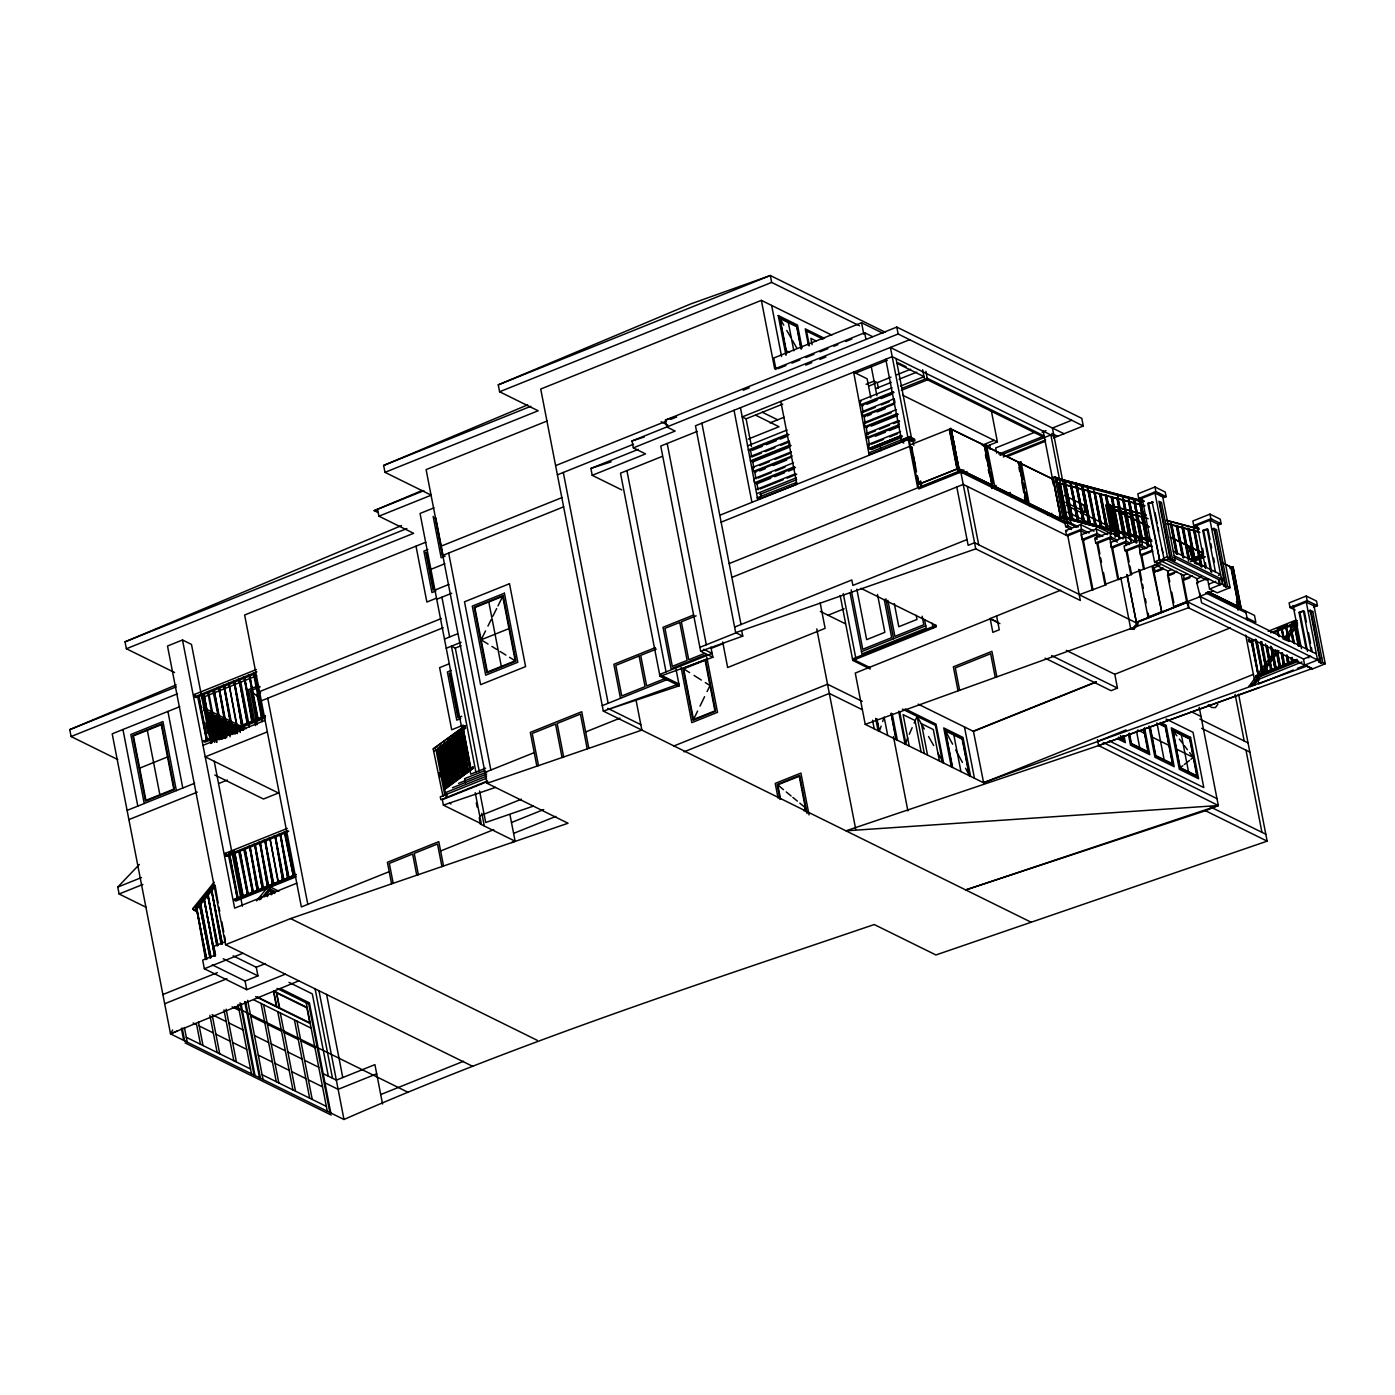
<?xml version="1.0" encoding="UTF-8"?>
<svg xmlns="http://www.w3.org/2000/svg" width="1395" height="1395" viewBox="0 0 1395 1395"><rect width="100%" height="100%" fill="white"/><g stroke="black" fill="none" stroke-linecap="round" stroke-linejoin="round"><path stroke-width="1.5" d="M989.857 449.016L989.962 444.761M1055.736 480.543L1055.248 482.042L1144.981 505.688M1112.757 506.402L1113.663 506.647M1124.318 509.454L1125.224 509.698M1130.09 510.971L1130.421 511.267M1136.315 512.506L1135.774 512.802M1142.087 514.023L1141.563 514.319M1170.562 521.643L1171.486 521.887M1176.386 523.177L1176.77 523.16M1181.548 524.747L1183.047 524.921M1193.684 527.728L1194.12 527.746M881.134 726.08L879.356 731.329L876.984 719.122M882.651 721.564L884.151 717.135L887.708 735.444M804.13 811.018L805.333 807.688L799.841 803.154M907.657 738.007L905.059 744.006L898.676 711.241M909.296 734.258L912.156 727.667M914.161 723.081L917.09 716.332L924.31 729.044M693.507 719.471L683.655 668.85L705.085 660.236L714.92 710.875L693.507 719.471L697.622 711.031M700.011 706.114L704.58 696.698M707.056 691.606L710.003 685.555L705.295 682.573M488.093 644.089L481.118 639.799L485.53 630.924M487.936 626.076L491.127 619.694M492.853 616.189L496.69 608.499M497.98 605.901L502.706 596.38L474.858 607.575L487.378 672.006L515.243 660.811L502.706 596.38M1238.586 694.204L1267.148 841.15L935.923 954.965L874.246 924.536C695.878 985.149 516.551 1043.582 343.99 1119.487L170.539 1033.887L172.649 1029.998M1217.922 704.161L1215.463 707.579L1211.54 707.492L1208.401 704.702M1278.919 650.767L1253.547 685.398L1249.24 685.974L1275.727 649.826M1284.568 637.759L1297.176 620.548M1250.513 686.619L1252.658 683.707M1270.932 658.771L1274.681 653.645M1249.24 685.974L1252.257 684.771L1277.471 650.366M1285.022 640.043L1297.629 622.85M1286.417 640.532L1297.664 625.187M1138.303 623.739L1134.274 628.866L1129.933 629.302L1133.002 628.238L1135.669 624.82M215.301 886.366L195.474 910.83L194.201 910.203L192.684 908.703L214.115 882.25M195.3 907.692L214.045 884.552M194.201 910.203L214.01 885.738M205.571 959.394L196.486 908.215L206.861 959.307M199.52 904.466L200.688 903.838L211.133 957.598L209.86 957.668L199.52 904.466L210.331 957.912M214.621 956.185L203.932 899.008L214.603 951.669M216.748 945.601L207.663 894.404L218.038 945.514M221.038 943.874L211.395 889.818L222.311 943.787L211.395 889.818M206.059 959.638L196.974 908.441M214.22 954.11L204.42 899.252M217.236 945.845L208.151 894.648M221.509 944.119L211.866 890.045M214.9 886.313L215.109 885.215L218.126 902.931M256.558 900.891L267.265 887.673M259.191 899.88L261.859 896.566M260.412 899.496L268.346 889.714L270.124 888.999L275.582 891.684M266.55 892.486C268.816 890.324 264.893 894.875 267.352 896.654M264.352 896.863L270.124 889.731M1233.163 567.155L1229.78 567.73L1233.163 567.155L1241.376 609.353M146.423 907.465L119.116 893.986L117.773 887.081L139.361 864.447M957.824 471.754L949.629 429.573L950.692 428.474L959.899 472.539M951.041 428.474L949.629 429.573M999.901 623.617L990.206 618.839L855.257 673.07L865.231 724.354L983.632 782.787L973.396 731.119L1096.278 681.736M1184.285 764.565L1186.116 763.117M1187.476 762.036L1189.516 760.414M1190.929 759.281L1193.3 757.415L1189.639 752.62M444.883 795.586L436.042 750.091L433.653 751.225L433.217 748.923L465.023 725.853L465.477 728.155L436.931 749.429L444.499 788.314L473.027 767.041L473.254 768.192L444.726 789.465L446.069 796.458M433.217 748.923L465.023 725.853M433.653 751.225L443.017 796.336M438.414 747.685L441.779 745.174L449.452 784.164L443.017 744.721L450.568 783.606L442.215 745.035M443.872 743.797L445.005 743.239L452.555 782.124L451.439 782.682L443.872 743.797L445.005 743.239M447.9 740.797L449.033 740.239L456.583 779.125L455.45 779.683L448.231 740.553M448.492 740.17L465.477 728.155M440.977 746.22L447.411 785.681L439.861 746.796L440.977 746.22L448.545 785.123L440.175 746.552M449.033 740.239L456.252 779.369M451.056 738.722L457.49 778.166L449.922 739.28L451.056 738.722L458.606 777.608L450.254 739.036M452.765 737.449L459.513 776.666L451.963 737.781L453.079 737.205L459.844 776.422L452.678 739.577M455.119 735.688L453.985 736.264L461.553 775.149L462.687 774.574L455.119 735.688L462.355 774.818M456.828 734.415L464.395 773.301M458.536 733.142L457.42 733.7M458.38 732.985L466.75 771.54L459.182 732.654L465.616 772.115L458.066 733.229M469.801 768.994L470.935 768.418L463.384 729.533L470.603 768.662M436.042 750.091L435.083 748.173M444.29 787.826L473.027 767.041M444.517 788.977L473.254 768.192M1180.17 767.581L1196.875 775.829L1189.708 739.001L1173.003 730.771L1180.17 767.581L1182.873 765.698M179.728 706.69L112.21 733.822L170.539 1033.887L177.618 1030.87M527.589 404.899L383.642 465.442L384.985 472.347L538.139 410.775L499.602 391.768L498.259 384.863L690.787 303.901L770.319 275.512L885.459 332.341M378.045 512.54L374.191 510.64L422.127 490.482M174.567 672.512L126.387 648.745L125.044 641.839L401.481 525.584M117.79 759.577L71.093 736.543L69.75 729.637L176.206 684.858M170.521 1033.8L298.809 980.842L472.626 1066.303M498.259 384.863L770.319 275.512L771.662 282.418L859.477 325.767M499.602 391.768L771.662 282.418M831.769 335.114L761.374 300.361L540.719 389.031L603.32 711.084L1031.167 922.234M383.642 465.442L530.763 406.311M547.032 421.028L426.103 469.609L487.082 783.292L568.027 823.242L290.561 918.573L225.572 944.694L167.505 646.024L182.501 639.991L191.499 644.438L210.75 743.465M374.191 510.64L423.923 490.656M377.592 509.28L378.934 516.185L431.229 495.173L384.985 472.347M883 333.3L861.569 322.733L773.737 358.027L775.986 369.535M872.381 336.544L864.673 332.742L774.696 368.908L761.374 300.361M777.974 368.733L785.96 365.525M791.942 363.118L799.928 359.91M805.926 357.504L813.913 354.295M819.894 351.889L827.88 348.68M833.861 346.274L837.854 344.67M845.841 341.461L851.839 339.055M433.967 507.867L420.052 513.465L470.725 774.173L485.6 768.192M1083.287 425.998L898.136 333.98L632.005 440.959L633.347 447.865L675.128 431.072L666.775 426.957L665.432 420.052L896.793 327.075L1081.805 418.378L1083.287 425.998L1053.556 437.943M555.611 465.634L666.548 421.046M670.577 419.424L676.627 417M743.186 390.251L749.237 387.81M805.717 365.124L811.768 362.683M819.841 359.439L825.892 357.015M125.044 641.839L406.869 528.565M557.407 474.841L633.557 444.238M126.387 648.745L413.617 533.308L378.934 516.185M909.697 339.683L695.477 425.771L735.688 632.632L742.75 636.12L741.669 630.575M621.769 489.907L592.212 475.329L590.87 468.424L638.282 449.364M697.186 431.421L660.759 446.051L700.656 651.238L712.862 657.272L710.875 647.018M425.824 542.202L244.631 615.021L301.372 906.942L389.205 871.648M592.212 475.329L645.554 453.898L633.347 447.865M855.048 373.302L887.307 360.346M1054.097 436.53L892.207 356.649L742.245 416.913L746.098 418.814L782.734 404.079M427.846 549.525L423.906 551.112L431.944 592.544L435.903 590.957M662.259 456.374L620.496 473.167L659.975 676.313L679.243 685.817L676.017 669.164M440.994 546.212L561.906 497.614M770.04 422.877L784.095 417.227M866.068 384.288L874.055 381.079L877.263 382.666L891.021 377.138M442.79 555.419L563.667 506.838M445.127 556.186L441.169 557.773L433.13 516.359M869.277 385.874L875.275 383.468M896.915 374.767L910.656 369.239M748.226 439.094L779.003 426.73L755.881 415.309M875.537 388.682L891.248 382.369M899.095 379.213L916.777 372.116M430.916 569.352L444.831 563.754M747.458 445.929L787.094 429.991M862.964 405.858L860.715 404.759L859.93 400.731L892.05 387.81M900.438 386.119L924.013 376.65L897.02 363.328M748.243 449.957L787.879 434.019M860.715 404.759L893.009 391.925M901.693 388.49L927.222 378.237L1044.14 435.938L998.977 454.09M749.359 450.515L788.995 434.577M752.48 450.271L762.385 446.278M766.343 444.691L776.248 440.715M780.206 439.111L786.152 436.722M866.975 404.254L877.019 400.208M881.03 398.604L891.074 394.558M901.327 390.373L927.535 379.824L1044.454 437.524M69.75 729.637L176.189 686.863M749.586 456.862L789.221 440.925L790.006 444.953L750.37 460.891M862.058 411.664L894.178 398.743L894.962 402.771L862.825 415.693L862.058 411.664L863.174 412.205L875.223 407.375M761.426 453.113L751.783 456.985L750.44 450.079M765.28 451.561L774.922 447.69M780.694 445.354L788.419 442.267M881.256 404.951L889.278 401.725M751.486 461.431L791.122 445.511M894.073 404.131L863.958 416.233L865.301 423.138L891.405 412.658M752.62 461.989L788.28 447.656M867.097 415.989L871.108 414.367M877.124 411.961L885.162 408.718M434.944 590.068L449.016 584.4M71.093 736.543L177.531 693.768M755.811 472.504L753.562 471.388L752.777 467.36L791.349 451.858M867.202 427.724L864.952 426.626L864.168 422.598L896.305 409.677M759.682 465.581L769.325 461.71M775.114 459.391L790.529 453.183M253.018 673.366L254.465 674.081L196.154 697.5L194.707 696.803L194.271 694.501L256.384 669.53M436.548 598.141L426.87 602.03L416.006 546.16M753.562 471.388L792.116 455.886M864.952 426.626L897.09 413.705L898.223 414.263L866.086 427.166L867.428 434.072M436.722 599.257L451.718 593.241M194.707 696.803L256.837 671.832M791.314 457.211L754.695 471.946L756.038 478.851M206.041 739.821L207.332 739.734L198.822 696L206.53 740.047L197.532 696.088L199.311 696.244M211.133 737.763L202.624 694.047L204.402 694.204M216.853 739.716L207.715 692.007L209.477 692.147M221.788 733.927L212.807 689.95L214.568 690.106M254.866 673.558L253.506 673.593L261.998 717.326L254.866 673.558L263.376 717.274L261.998 717.326M759.665 470.952L765.454 468.615M773.161 465.529L786.658 460.106M871.23 426.12L897.334 415.623M201.386 697.988L256.767 675.721M793.459 462.791L753.841 478.729L754.625 482.74L794.243 466.819M898.328 425.998L868.213 438.1L867.08 437.542L866.295 433.531L898.432 420.61L899.548 421.168L893.532 423.592M757.956 478.067L771.452 472.643M775.306 471.091L784.949 467.22M869.434 433.27L875.45 430.846M879.478 429.241L889.522 425.196M867.08 437.542L899.217 424.638L898.432 420.61M755.741 483.298L795.377 467.377M756.875 483.856L770.737 478.276M774.696 476.689L784.6 472.713M788.576 471.109L794.522 468.72M875.362 436.234L885.389 432.206M889.417 430.584L899.461 426.556M258.633 685.59L248.554 689.653L255.529 725.557M257.099 724.668L250.49 690.734L260.202 686.828M756.822 489.296L795.586 473.725M901.588 437.489L871.456 449.591L869.207 448.475L868.422 444.447L900.56 431.543M206.687 711.398L204.769 712.601M760.083 489L783.223 479.706M787.076 478.154L796.719 474.283M871.561 444.203L883.61 439.355M889.626 436.931L897.665 433.705M259.522 691.624L441.343 618.543M209.738 712.915L207.82 714.118M213.4 740.623L208.134 713.56L210.226 713.141M260.673 692.844L256.976 694.326L262.26 721.564M757.607 493.324L796.371 477.753M870.323 449.033L902.46 436.129M212.79 714.414L210.383 715.391L240.463 730.23M759.856 494.44L796.684 479.636M210.872 715.618L212.476 714.972L214.499 725.383M740.466 407.706L757.712 499.445L757.38 497.719L796.562 482.426M869.102 454.665L909.802 438.309L914.946 440.855L914.614 439.129L909.47 436.583L868.771 452.939L869.102 454.665L853.635 372.134L867.132 378.795L870.829 397.837M213.435 716.89L215.841 715.914M901.519 440.245L910.098 436.792M213.923 717.135L216.33 716.158M757.712 499.445L796.911 484.257L780.799 401.411M719.785 515.261L910.447 438.64M217.289 718.076L218.579 717.989L217.289 718.076L221.334 738.897M261.301 700.831L443.191 627.733M223.985 738.321L220.34 719.576L221.944 718.931M914.3 440.541L912.156 441.395L908.302 439.495L917.701 487.831L729.184 563.58M222.433 719.175L220.34 719.576M226.635 737.746L223.392 721.075L224.996 720.43M911.109 444.517L949.263 429.294L956.987 468.999L918.956 484.274L917.212 475.869M225.484 720.674L223.392 721.075M951.041 429.067L984.539 445.406L992.037 485.198L958.749 468.772L951.041 429.067L984.539 445.406M721.128 522.166L909.645 446.4M228.867 735.078L226.443 722.593L228.048 721.947M226.443 722.593L228.536 722.174M231.518 734.502L229.495 724.092L231.099 723.447M229.495 724.092L231.587 723.691M444.464 639.049L457.49 633.818M234.168 733.927L232.547 725.609L234.151 724.947M232.547 725.609L234.639 725.191M236.819 733.351L236.4 726.778M265.015 717.972L204.908 742.14L203.374 741.39L265.329 715.548M217.027 735.409L208.518 691.676M221.299 733.683L222.59 733.596L214.08 689.862L222.625 738.809M226.391 731.643L227.681 731.555L219.172 687.822L226.879 731.869M237.377 727.231L228.867 683.498L237.045 727.789M241.649 725.505L242.939 725.417L234.447 681.684L241.649 725.505L233.959 681.457L242.451 725.173M247.543 723.133L239.051 679.417L247.229 723.691M252.634 721.093L244.125 677.36L251.832 721.407L253.123 721.337L244.613 677.604L251.902 719.576M256.924 719.367L258.197 719.279L249.705 675.564L256.924 719.367L249.217 675.319L257.726 719.053M203.374 741.39L265.503 716.42M203.217 740.518L204.734 741.268L208.744 739.664M212.755 738.06L222.764 734.032M226.775 732.41L236.801 728.382M240.812 726.778L264.858 717.117M139.674 768.139L167.522 756.944M240.742 728.207L238.65 728.608M202.99 745.348L265.12 720.395M203.635 709.898L243.794 729.707L242.189 730.352L243.305 729.48M446.26 648.256L461.117 642.275M475.904 772.098L451.439 646.181L455.293 648.082L461.1 645.745M481.118 639.799L508.966 628.604M267.352 731.887L205.222 756.857L278.459 793.005L263.463 799.021L214.795 775.01M982.202 445.179L994.199 440.367M983.58 446.243L986.736 445.162L983.789 446.348M1018.873 462.355L985.515 446.086L1018.873 462.355L1026.581 502.06L993.24 485.791M985.829 446.592L997.408 441.953L991.357 410.88M449.312 663.758L439.617 667.647L451.701 729.777L463.314 725.121M1034.95 432.188L995.664 447.969L996.675 453.148M1042.082 432.188L1046.006 430.619M1071.709 420.279L1052.44 428.038L890.428 347.477L907.953 437.664M451.352 670.385L447.394 671.971L456.758 720.151L460.716 718.564M918.834 484.222L956.987 468.999M958.749 468.772L992.246 485.111M918.503 487.5L960.545 470.603L1064.803 522.061L1066.948 521.207L1078.475 526.892M923.473 486.157L963.806 469.941M1000.093 455.363L1050.871 434.944L1067.733 521.695M962.986 473.149L967.014 471.527M1003.301 456.95L1045.64 439.931M1007.26 456.549L1045.5 441.169M127.102 810.408L194.62 783.275M128.898 819.615L197.183 792.168M219.259 783.292L227.298 780.067M731.869 577.39L963.23 484.414L1067.82 536.029M1020.861 462.007L1017.931 463.192L1021.07 462.094L1029.684 506.402M693.594 615.003L663.009 627.297L671.065 668.711L705.469 654.883M696.14 615.84L681.353 621.769L688.729 659.748L703.516 653.802M1065.257 522.044L1056.608 477.561L1054.847 476.689L1051.9 477.875L1053.138 484.222M461.78 716.28L458.031 717.78L449.329 673.053M1053.347 479.374L1019.867 463.035L1053.347 479.374L1061.072 519.079L1029.423 503.647M655.388 647.611L613.87 664.299L620.479 698.337M656.243 649.128L640.706 655.371L646.652 685.956L666.06 678.144M462.251 730.108L463.384 729.533M1027.784 502.653L1025.761 492.208M459.705 732.009L461.222 731.137L467.988 770.354L460.42 731.468M457.734 733.456L459.182 732.654M734.607 627.087L851.822 579.971L852.886 585.412L967.014 539.551M699.889 647.35L735.775 632.946M711.45 648.291L723.586 643.426M117.773 887.081L141.505 877.542M1047.889 514.929L1051.882 513.325M119.116 893.986L142.848 884.447M283.917 832.257L285.347 832.972L227.036 856.408L225.589 855.693L225.153 853.391L287.265 828.421M228.606 853.304L234.604 850.88M225.589 855.693L287.719 830.722L284.388 832.501L293.456 876.496L284.946 832.78L288.765 831.246M236.923 898.711L238.214 898.624L229.704 854.908L237.412 898.955L228.431 854.978L230.192 855.135M242.015 896.671L233.506 852.938L235.284 853.095M247.979 892.451L239.888 850.81L247.578 894.858L238.597 850.898L240.376 851.055M252.181 892.573L253.472 892.504L244.979 848.77L252.669 892.817L243.689 848.857L245.45 848.997M602.274 705.643L667.926 679.26M828.055 615.247L844.097 608.795M1081.264 513.482L1085.118 511.93L1083.775 505.025L1064.35 495.434M1111.449 534.355L1105.782 505.252L1108.729 504.066L1110.333 504.85M1153.717 492.435L1164.005 497.509L1166.15 496.655L1165.244 492.051L1154.973 486.977L1137.832 493.865L1138.721 498.468L1143.865 500.997M1064.803 522.061L1065.71 526.665L1067.855 525.81L1071.691 527.694M1138.721 498.468L1155.862 491.581L1166.15 496.655M1140.011 499.096L1155.008 493.08L1167.371 556.692L1169.952 557.965L1158.914 501.241L1161.494 502.514L1172.515 559.238L1175.078 560.511L1162.715 496.882M1086.321 533.483L1080.637 530.675L1067.785 535.837L1066.495 535.209L1065.606 530.606L1080.602 524.572L1094.029 531.199M1157.571 494.336L1159.716 493.481M1160.152 495.609L1162.297 494.754M1066.495 535.209L1081.491 529.176L1089.164 532.96M1147.789 503.421L1153.037 502.183L1147.789 503.421L1159.768 560.616L1164.058 558.907L1152.061 501.694M484.745 770.581L464.64 778.654L465.459 782.891M484.954 772.411L534.233 752.62M585.638 731.956L619.955 718.163M458.571 783.327L486.733 771.993M1099.992 536.866L1096.208 535L1083.34 540.161L1082.067 539.534L1081.16 534.93L1096.156 528.897L1107.682 534.581M1161.494 502.514L1159.89 503.159L1170.911 559.883L1172.515 559.238M452.451 787.739L486.663 773.998M486.611 776.108L446.365 792.273L447.185 796.44M486.559 778.218L440.279 796.807L440.855 799.719L487.117 781.13M1082.067 539.534L1097.063 533.5L1102.817 536.343M487.849 781.409L442.337 799.701L443.383 805.142L481.275 823.765L475.242 792.709M1111.989 537.511L1096.993 543.544L1095.703 542.899L1094.813 538.296L1109.81 532.28L1123.237 538.906M1095.703 542.899L1110.699 536.883L1117.813 540.388M1129.2 544.573L1125.416 542.707L1112.565 547.869L1111.274 547.224L1110.385 542.62L1125.381 536.604L1136.89 542.289M234.098 899.426L296.228 874.456L234.273 900.281L234.098 899.426L235.615 900.176L239.626 898.554M1111.274 547.224L1126.271 541.208L1130.107 543.091M247.107 894.631L248.38 894.544M257.273 890.533L258.563 890.446L250.054 846.73L257.273 890.533L249.583 846.486L258.075 890.219M262.365 888.493L254.675 844.446L262.365 888.493L255.145 844.672L263.655 888.406M267.456 886.453L268.729 886.366L260.237 842.632L267.456 886.453L259.749 842.388L268.258 886.121M272.548 884.395L273.821 884.308L265.329 840.592L272.548 884.395L264.841 840.348L273.35 884.081M278.425 882.041L269.933 838.308L278.111 882.599M282.714 880.315L284.005 880.228L275.495 836.494L282.714 880.315L275.024 836.268L283.516 879.983M287.806 878.275L289.096 878.187L280.587 834.454L287.806 878.275L280.099 834.21L288.608 877.943M292.898 876.217L294.258 876.182L285.19 832.17L293.7 875.903M243.637 896.95L295.74 876.008M234.273 900.281L235.79 901.03L295.914 876.88M861.482 651.639L925.757 625.814M1152.444 546.613L1139.017 539.97L1124.021 546.003L1124.911 550.606L1126.201 551.234L1141.197 545.218M270.456 890.585C272.967 889.731 268.52 892.225 271.258 894.753M1217.399 525.305L1221.148 523.805L1220.259 519.202L1209.971 514.127L1192.847 521.015L1193.736 525.619L1198.88 528.147M840.174 595.473L852.798 660.41L936.341 626.843L936.062 625.396L852.519 658.981L869.957 667.577M275.111 891.457L273.978 892.329M296.769 883.209L234.639 908.18L182.501 639.991M1124.911 550.606L1139.907 544.573L1147.021 548.078M1193.736 525.619L1210.877 518.731L1221.148 523.805M1195.881 524.747L1197.154 525.392L1212.15 519.358M1152.793 551.13L1141.773 555.559L1140.482 554.931L1139.593 550.327L1151.52 545.532M479.758 815.918L521.399 799.195M1140.482 554.931L1152.427 550.136M1217.73 524.032L1230.094 587.644L1227.53 586.388L1216.492 529.664L1214.888 530.309L1212.325 529.036L1213.929 528.391L1224.949 585.115L1222.386 583.842L1210.023 520.213L1217.73 524.032L1219.858 523.16M1210.79 571.723L1202.786 530.571L1207.076 528.844L1215.481 572.072M1202.786 530.571L1208.035 529.315L1210.04 539.603M996.588 615.962L999.273 629.773L992.839 632.353L990.154 618.543L1060.636 590.225M673.75 746.029L827.531 684.23L862.215 701.336M479.2 817.732L480.438 824.096L481.275 823.765M1170.196 537.232L1189.865 546.735L1192.289 559.273M1188.906 547.572L1192.062 546.491L1189.115 547.677L1189.935 551.897M1142.156 498.242L1154.519 561.871L1158.809 560.145M1163.099 558.418L1167.371 556.692M684.056 751.818L829.327 693.437L862.093 709.602M440.611 850.985L493.76 829.624M511.477 822.509L543.666 809.571M1169.952 557.965L1168.33 558.61L1170.911 559.883M1103.48 572.473L1105.886 584.854L1079.224 594.723L1136.524 622.99M1096.993 543.544L1104.927 584.383L1131.607 574.531L1129.967 566.091M1126.201 551.234L1130.63 574.06L1159.454 563.336M1157.414 563.301L1168.121 558.994L1220.241 584.714L1219.317 579.919L1173.91 557.512M1153.037 567.033L1161.861 612.475L1152.061 566.562L1154.31 567.66L1159.943 565.411M224.874 941.904L213.853 946.333L215.527 954.965L202.676 960.126L204.35 968.758L246.758 989.683L285.312 974.181M1172.933 561.365L1175.078 560.511M1163.099 567.939L1153.927 571.636L1155.217 572.264L1154.31 567.66M1157.083 571.514L1162.715 569.265M1189.918 559.43L1203.693 553.885M1195.131 558.471L1203.013 555.315M513.604 833.39L555.855 816.406M1190.371 561.732L1204.129 556.186M1154.345 564.33L1167.964 571.043L1171.713 569.544M1195.585 560.773L1205.419 556.832M214.132 955.959L215.423 955.871M1200.345 596.624L1173.753 606.842L1167.563 575.019L1176.752 571.322M1174.468 573.38L1168.853 575.647L1167.964 571.043M511.738 842.58L515.121 841.22L509.977 814.767M204.35 968.758L242.922 953.256M1156.612 562.098L1183.518 575.368L1187.267 573.868M1192.324 575.647L1183.134 579.343L1187.494 601.786M1189.935 577.757L1184.425 579.971L1183.518 575.368M162.901 994.53L217.324 972.646M1160.779 560.79L1197.172 578.751L1201.147 577.146M1223.258 563.423L1231.105 567.102L1238.812 606.79L1208.105 591.829M1200.415 596.99L1196.771 582.709L1205.96 579.03M1208.767 579.204L1206.64 580.058L1165.017 559.517M1218.41 575.315L1220.555 574.461L1173.265 551.112M164.68 1003.737L226.932 978.715M1208.593 584.226L1215.743 581.366M1219.317 579.919L1221.445 579.064L1174.154 555.716M233.122 955.837L256.262 967.258L265.434 963.561M865.231 724.354L1188.958 607.592M1207.704 579.622L1209.535 589.021L1222.386 583.842M1224.949 585.115L1223.345 585.76L1225.909 587.033L1227.53 586.388M1138.756 569.369L1148.05 617.165L1160.902 612.004M1173.753 606.842L1186.604 601.681L1188.697 607.906L1312.399 668.955L1325.25 663.793L1313.671 604.192M1199.456 596.519L1213.388 590.922M1174.642 606.964L1136.088 622.449L1187.86 601.977L1303.505 659.033L1310.637 656.173M212.319 964.887L245.084 981.051L257.935 975.89L256.262 967.258M1136.158 622.815L1187.563 602.152M1230.094 587.644L1217.242 592.823L1209.535 589.021M780.642 799.405L777.8 784.844L799.23 776.248L806.136 811.803M1313.619 607.226L1317.421 605.692L1316.531 601.088L1306.261 596.014L1289.119 602.902L1290.009 607.505L1295.153 610.033M1066.338 650.384L1114.797 674.291L1230.303 627.872M1096.331 682.033L973.466 731.399L918.206 704.144M1290.009 607.505L1307.15 600.617L1317.421 605.692M1293.444 607.278L1306.295 602.117L1314.003 605.918M1306.121 648.78L1299.059 612.457L1303.349 610.731L1311.23 651.325M1299.059 612.457L1304.308 611.219L1306.383 621.891M1312.765 611.551L1310.201 610.278L1308.597 610.923L1311.16 612.196L1312.765 611.551L1322.687 662.52L1325.25 663.793M1114.797 674.291L1117.465 688.101L1111.048 690.682L1045.117 658.161M1268.177 631.272L1295.85 620.147M1277.367 628.726L1287.254 624.768M1291.212 623.164L1297.141 620.792M1249.676 639.852L1248.403 639.224L1248.839 641.526L1252.797 639.939M1270.601 632.789L1296.304 622.449M1251.123 640.968L1252.396 640.88L1258.307 675.738L1251.123 640.968L1252.396 640.88M1272.536 632.353L1273.025 632.598M1277.611 634.708L1277.628 630.313L1279.302 636.643M1283.086 639.067L1281.918 628.587L1284.359 638.98M1288.16 641.404L1286.19 626.878L1289.433 641.334M1292.816 641.735L1290.48 625.152L1294.508 643.67M1293.967 623.757L1295.24 623.67L1293.967 623.757L1298.309 646.094M1276.826 630.645L1278.116 630.557M1281.116 628.918L1282.389 628.831M1285.388 627.192L1286.678 627.105M1289.66 625.483L1290.968 625.396M1256.058 639.782L1250.129 642.153L1248.839 641.526M1273.862 632.632L1295.606 623.879M1313.846 625.989L1315.45 625.344M983.632 782.787L1253.547 674.308M1297.298 660.515L1255.779 677.203L1255.552 676.052L1297.071 659.364M1257.837 675.494L1259.11 675.407M1260.47 641.595L1266.398 672.041L1261.673 643.304M1267.235 645.868L1271.961 670.245L1270.688 670.332L1265.544 643.932M1270.618 646.269L1274.96 668.606L1276.251 668.519L1272.31 648.222M1276.495 652.668L1279.25 666.88L1280.54 666.793L1277.384 650.558M1281.168 652.982L1283.54 665.153L1281.97 652.651M1286.242 655.319L1287.812 663.445L1289.102 663.357L1287.916 657.272M1292.101 661.718C1294.804 662.224 1289.8 660.968 1291.317 657.655M1266.398 672.041L1267.689 671.971L1261.76 641.508M1271.961 670.245L1269.59 662.451M1260.784 675.093L1274.629 669.53M1278.587 667.943L1288.474 663.968M1292.433 662.381L1296.391 660.794M1097.813 741.32L1126.096 729.951M1257.069 677.831L1298.588 661.143M1257.68 679.749L1302.041 661.928M1318.31 659.312L1321.78 657.917M1303.505 659.033L1304.691 665.153L1317.543 659.992L1306.295 602.117M1293.409 670.001L1258.726 683.934L1257.732 678.859M1297.367 668.414L1303.296 666.025M1310.201 610.278L1320.106 661.247L1318.502 661.893L1321.065 663.166L1322.687 662.52M376.685 1073.836L338.131 1089.338L324.965 1082.834M380.713 1094.552L463.506 1061.281M1218.323 805.543L845.963 830.827L1098.65 745.575L1218.323 805.543L965.724 889.94L1205.472 810.722L1218.323 805.543L1199.229 707.282M983.423 782.682L1307.185 666.008L1312.311 668.519L1098.65 745.575L1097.499 739.681M700.656 651.238L742.75 636.12M659.975 676.313L712.862 657.272M1098.65 745.575L1259.406 687.456M735.688 632.632L975.75 548.863L1080.34 600.478L1067.785 535.837M487.082 783.292L641.874 730.108L636.068 700.22M533.326 806.118L485.704 822.492L479.566 790.965M443.383 805.142L495.434 787.425M679.243 685.817L603.32 711.101L678.894 683.986L659.626 674.482L712.095 653.383L703.743 649.268M632.005 440.959L644.333 436.984M590.87 468.424L611.132 461.867M665.432 420.052L675.686 416.774M954.843 446.505L950.692 428.474M1168.539 570.921L1167.632 570.886L1168.522 575.49L1167.563 575.019M1079.556 503.979L1083.775 505.025M1144.127 501.223L1055.195 477.735L1143.342 501.311M1055.457 479.078L1142.296 501.973M1056.538 482.67L1144.528 505.862M1146.306 514.964L1109.095 505.147L1145.522 515.051M1166.987 520.405L1198.009 528.583M1166.203 520.509L1199.281 529.228M1117.953 507.989L1119.348 508.46M1187.319 526.281L1188.244 526.508M1146.917 518.138L1109.705 508.321L1148.207 518.766M1167.598 523.596L1198.619 531.774M1166.813 523.683L1199.909 532.402M1062.763 516.446L1151.677 539.9M1062.554 516.359L1148.817 539.429M1151.939 541.26L1063.025 517.824L1151.154 541.347M1196.056 563.929L1206.535 566.701M1199.438 565.114L1205.733 566.771M1141.79 537.371L1134.292 498.73L1142.278 537.616M1141.337 504.554L1148.068 539.133L1146.673 538.644L1139.157 500.003L1148.137 545.968M1119.156 531.512L1117.761 531.024L1119.156 531.512L1112.425 496.934M1117.813 496.428L1124.928 533.047L1124.021 532.785M1124.004 499.985L1130.717 534.564L1129.81 534.302M1129.776 501.502L1136.506 536.081L1135.582 535.837M1096.034 525.427L1087.124 486.297L1094.639 524.921L1096.034 525.427L1089.303 490.848M1093.384 488.058L1100.411 526.456L1101.806 526.944L1095.092 492.365M1099.469 493.411L1106.2 527.973L1107.595 528.461L1100.864 493.882M1105.258 494.929L1111.972 529.507L1113.367 529.995L1106.653 495.417M1065.728 517.318L1067.123 517.807L1065.728 517.318L1059.014 482.74M1064.786 484.274L1071.499 518.835L1072.912 519.324L1064.908 480.438L1072.424 519.079M1070.174 483.751L1077.289 520.352L1078.684 520.841L1070.697 481.972L1078.684 520.841M1075.963 485.286L1083.078 521.887L1084.473 522.375L1076.487 483.49L1084.473 522.375M1088.85 523.404L1081.334 484.762L1088.85 523.404L1090.245 523.892L1083.531 489.314M1071.499 518.835L1072.912 519.324M757.38 497.719L759.856 498.556M1064.001 433.74L1052.44 428.038L1070.959 523.282M1051.795 433.479L1057.567 436.321M898.415 362.927L906.122 366.728M1213.929 528.391L1216.492 529.664M785.978 355.272L778.253 315.532L797.521 325.035L802.003 348.052M824.515 338.357L805.246 328.836L808.49 345.576M823.015 339.177L806.537 331.051L809.414 345.803M1140.552 500.491L1148.068 539.133M815.953 340.903L810.861 338.375L812.082 344.67M902.6 395.169L997.408 441.953M1082.729 485.251L1090.245 523.892M892.835 391.838L893.968 392.396L861.831 405.317L863.174 412.205M1055.126 477.352L1056.486 478.38M1105.782 505.252L1107.386 506.036M1111.623 508.129L1147.841 526.02M1170.405 537.145L1189.865 546.735M1192.969 548.287L1202.507 552.978M1223.467 563.336L1231.105 567.102M1111.414 508.216L1149.55 527.031M1192.76 548.375L1202.298 553.065M789.587 352.325L786.257 350.686L779.997 318.461L796.684 326.709L800.992 348.855M1136.506 536.081L1128.904 499.236M859.93 400.731L861.046 401.289M1065.693 502.339L1085.118 511.93M1130.717 534.564L1123.114 497.719M1124.928 533.047L1117.726 498.224M1066.338 505.286L1111.03 527.345M1113.367 529.995L1106.165 495.173M1111.972 529.507L1105.747 495.173M1107.595 528.461L1100.393 493.656M1106.2 527.973L1099.957 493.656M1101.806 526.944L1094.604 492.121M1100.411 526.456L1094.168 492.121M1144.754 548.88L1139.052 546.073L1143.481 568.881M1067.681 512.192L1110.437 533.291M1083.078 521.887L1076.051 483.49M1077.289 520.352L1071.046 486.035M862.825 415.693L865.074 416.791M1117.43 542.114L1109.845 538.365L1117.779 579.221M1154.519 561.871L1158.373 563.772M1196.771 582.709L1197.747 583.18L1196.84 578.576M993.449 485.704L1026.581 502.06M1029.632 503.56L1061.072 519.079L1053.138 479.461L1060.863 519.167M1208.314 591.742L1238.812 606.79M864.168 422.598L865.301 423.138M1076.835 527.38L1067.227 522.637L1065.082 523.509L960.824 472.051L918.782 488.947L909.104 439.163L912.958 441.082L913.777 445.284M1207.216 592.334L1254.506 615.422L1255.849 622.327L1246.223 617.567M903.803 443.035L901.885 442.075L885.773 359.23M1112.338 546.805L1113.629 547.433M1205.559 592.823L1246.049 612.806M1094.813 538.296L1097.063 539.412L1096.208 535M1065.71 526.665L1071.465 529.507M1199.386 596.153L1316.357 653.871M1065.606 530.606L1066.879 531.233M1082.904 539.185L1084.194 539.83M866.295 433.531L868.544 434.63M1320.106 661.247L1201.548 602.745L1199.613 592.788M1307.778 657.324L1308.754 657.795M868.422 444.447L869.556 445.005L868.213 438.1M1130.63 574.06L1131.607 574.531M1304.691 665.153L1312.399 668.955M1287.812 663.445L1286.731 655.563M1283.54 665.153L1281.656 653.209M1279.25 666.88L1276.966 652.912M762.245 412.205L777.66 419.825M1104.927 584.383L1105.886 584.854M1274.96 668.606L1271.107 646.513M1148.05 617.165L1149.009 617.654L1148.137 613.172M1255.552 676.052L1256.843 676.68M1079.155 594.357L974.564 542.742L968.147 545.323L956.796 486.994M1252.257 684.771L1253.547 685.398M1133.002 628.238L1134.274 628.866M661.125 421.778L667.804 425.074M752.777 467.36L753.91 467.918L752.568 461.013M1191.278 711.694L1201.025 716.489M1199.874 719.105L1248.054 742.89M990.154 618.543L997.913 622.362M1201.653 728.312L1249.833 752.097M1051.586 655.598L1117.465 688.101M1166.081 719.018L1193.056 732.34L1203.798 787.565L1109.374 740.972M1160.361 722.436L1166.133 725.295L1174.189 766.709L1154.92 757.206L1148.887 726.132M1159.733 723.691L1165.505 726.533L1172.899 764.512L1155.548 755.95L1149.811 726.411M1158.617 723.656L1165.296 726.952L1172.463 763.78L1155.757 755.532L1150.195 726.9M860.907 588.306L936.062 625.396M1137.797 730.021L1144.475 733.317M1152.183 737.118L1168.888 745.366M1176.595 749.167L1193.3 757.415M1118.633 737.205L1123.638 739.681L1120.481 735.531M1118.284 737.571L1124.074 740.414L1122.835 735.601M1117.657 738.809L1125.364 742.628L1124.161 736.403M1103.288 742.524L1216.981 798.637M820.347 611.428L845.405 623.792M1209.918 806.659L1265.806 834.245M1205.472 810.722L1267.148 841.15M852.798 660.41L870.236 669.025M905.198 708.904L936.028 724.127L943.595 763.03L937.859 752.916M902.443 709.113L935.4 725.365L942.636 762.559M952.593 767.459L945.479 730.858L962.184 739.106L969.298 775.707M607.749 708.346L640.811 724.668M248.746 675.075L250.176 675.79M247.926 675.407L249.374 676.122M243.654 677.133L245.101 677.848M242.852 677.447L244.299 678.162M238.562 679.173L240.01 679.888M237.76 679.487L239.208 680.202M233.471 681.213L234.918 681.928M232.669 681.545L234.116 682.26M228.379 683.254L229.826 683.968M227.577 683.585L229.024 684.3M223.305 685.311L224.752 686.026M222.502 685.625L223.95 686.34M218.213 687.351L219.66 688.066M217.411 687.665L218.858 688.38M449.399 803.189L451.021 803.991M212.807 689.95L213.766 690.438M480.438 824.096L515.121 841.22M207.715 692.007L208.675 692.478M202.624 694.047L203.583 694.518M194.271 694.501L196.154 697.5M197.532 696.088L198.508 696.558M203.147 707.579L245.973 728.713M206.373 711.956L211.953 742.96M239.94 728.521L240.271 732.462M205.571 712.287L211.151 743.273M235.598 727.109L237.29 733.596M231.954 729.829L223.775 685.538L232.32 734.188M279.628 833.983L281.075 834.698M278.826 834.297L280.273 835.012M274.536 836.023L275.983 836.738M273.734 836.355L275.181 837.052M269.444 838.064L270.892 838.779M268.642 838.395L270.089 839.11M264.37 840.121L265.8 840.819M263.55 840.435L264.998 841.15M259.278 842.161L260.726 842.876M258.476 842.475L259.923 843.19M254.186 844.202L255.634 844.917M253.384 844.533L254.832 845.231M249.095 846.242L250.542 846.957M248.293 846.573L249.74 847.288M243.689 848.857L244.648 849.328M238.597 850.898L239.574 851.368M233.506 852.938L234.482 853.426M225.153 853.391L226.6 854.106M228.431 854.978L229.39 855.466M278.913 891.248L269.688 886.697L270.124 888.999M268.346 889.714L274.78 893.445M290.561 918.573L537.249 1040.321M192.684 908.703L195.474 910.83M225.572 944.694L298.809 980.842M289.009 982.376L312.323 993.885L328.313 1076.155M223.235 958.766L257.935 975.89M280.517 988.584L309.411 1002.848L330.824 1112.983M277.012 988.427L308.783 1004.104L329.865 1112.513M307.109 1007.434L273.716 990.956L276.838 1007.068M257.534 997.024L276.402 1006.336L273.507 991.374M255.634 996.605L310.248 1023.546M253.96 999.936L311.137 1028.15M234.534 1006.667L407.985 1092.268M232.076 1006.824L239.138 1010.311M250.699 1016.013L264.841 1022.988M267.404 1024.261L281.546 1031.236M284.109 1032.492L298.234 1039.467M300.814 1040.74L314.939 1047.715M212.11 1014.653L226.234 1021.628M228.815 1022.901L242.939 1029.876M254.5 1035.578L268.642 1042.553M271.205 1043.826L285.347 1050.801M287.911 1052.057L302.052 1059.032M304.616 1060.305L318.74 1067.28M323.169 1073.627L336.352 1080.131L374.906 1064.629L382.561 1103.986M193.103 1022.953L196.643 1024.697L200.444 1044.262M199.206 1025.97L213.348 1032.945M215.911 1034.218L230.035 1041.193M232.616 1042.449L246.741 1049.424M258.302 1055.143L272.444 1062.118M275.007 1063.374L289.149 1070.349M291.712 1071.622L305.854 1078.597M308.417 1079.869L322.541 1086.844M186.302 1037.287L250.542 1068.988M262.103 1074.708L326.36 1106.409M185.082 1042.919L331.225 1115.058M491.894 646.426L496.916 649.529M500.038 651.448L505.932 655.092M509.576 657.324L515.243 660.811M683.655 668.85L689.636 672.634M694.047 675.442L701.354 680.062M250.49 690.734L260.098 698.476M786.222 791.942L791.122 795.97M792.866 797.417L797.347 801.114M777.8 784.844L783.467 789.692M1255.971 682.103L1254.663 680.969L1245.752 635.144M1173.003 730.771L1176.839 735.775M1179.333 739.071L1182.158 742.785M1184.285 745.575L1187.441 749.725M778.253 315.532L783.798 325.192M786.78 330.458L790.843 337.59M792.465 340.45L796.667 347.861M928.564 736.525L933.674 745.523M945.479 730.858L952.611 744.18M955.697 749.917L962.41 762.42M965.532 768.261L969.612 775.864L962.393 738.687L945.043 730.126L952.279 767.302M1311.16 612.196L1321.065 663.166M1306.261 596.014L1307.15 600.617M1308.458 632.58L1310.533 643.252M1311.37 647.524L1312.207 651.796M1300.035 612.928L1307.499 651.378M1293.095 605.552L1301.483 648.692M1295.641 625.692L1299.582 646.007M1294.769 623.425L1299.111 645.763M1294.438 623.983L1298.78 646.321M1290.48 625.152L1294.037 643.426M1290.148 625.727L1293.304 641.962M1286.19 626.878L1288.963 641.09M1292.119 657.341L1292.903 661.387M1285.876 627.436L1287.062 633.522M1291.787 657.899L1292.59 661.962M1281.918 628.587L1283.888 638.753M1287.044 654.987L1288.614 663.113M1281.586 629.162L1283.173 637.271M1282.458 652.895L1284.812 665.084M1277.628 630.313L1278.814 636.416M1277.314 630.871L1278.099 634.934M1277.297 652.354L1280.052 666.566M1271.822 647.977L1275.762 668.275M1266.747 645.641L1271.49 670.001M1266.433 646.199L1268.787 658.388M1260.958 641.822L1266.887 672.285M1257.087 641.194L1263.399 673.68M1256.599 640.95L1262.126 669.391M1255.884 639.485L1261.812 669.949M1255.395 639.241L1261.725 671.745M1251.925 640.654L1258.639 675.163M1245.77 611.376L1247.549 620.496M1251.594 641.212L1259.144 680.132M1233.023 567.329L1241.219 609.528M1255.099 683.271L1255.395 684.736M1230.878 567.19L1238.603 606.877M1236.493 601.315L1238.132 609.755M1237.156 605.709L1237.975 609.929M1214.888 530.309L1225.909 587.033M1209.971 514.127L1210.877 518.731M1221.706 577.356L1222.526 581.558M1218.515 580.111L1219.335 584.313M1210.843 543.736L1211.645 547.851M1213.633 558.139L1214.435 562.255M1203.745 531.042L1211.749 572.212M1235.15 694.431L1244.2 740.989M1245.979 750.196L1261.952 832.344M1202.595 548.357L1203.379 552.437M1205.367 562.621L1206.152 566.684M1197.154 525.392L1205.559 568.55M1194.905 530.309L1202.019 566.928M1194.416 530.065L1201.531 566.684M1193.98 530.065L1201.095 566.666M1193.51 529.838L1200.624 566.44M1189.115 528.775L1195.829 563.301M1188.627 528.548L1195.341 563.057M1191.853 546.387L1195.341 563.371M1188.209 528.548L1194.521 561.017M1187.72 528.304L1194.434 562.813M1197.172 578.751L1197.764 581.82M1191.26 549.525L1192.08 553.693M1189.639 546.823L1192.08 559.36M1183.361 527.362L1189.586 559.447M1182.873 527.136L1189.115 559.203M1182.437 527.118L1188.679 559.203M1181.966 526.892L1188.61 561.104M1177.607 525.863L1183.832 557.878M1177.101 525.601L1183.309 557.616M1176.7 525.619L1182.925 557.634M1176.177 525.357L1181.984 555.227M1187.86 601.977L1189.046 608.081M1171.8 524.311L1177.589 554.129M1181.269 574.252L1186.535 601.315M1171.312 524.067L1177.101 553.902M1170.876 524.067L1176.682 553.885M1170.405 523.84L1176.194 553.641M1154.973 486.977L1155.862 491.581M1168.94 577.582L1169.76 581.785M1171.8 592.265L1173.823 602.762M1155.077 512.68L1157.118 523.177M1157.937 527.38L1158.739 531.582M1162.018 548.392L1162.837 552.594M1148.748 503.891L1159.768 560.616M1147.388 539.865L1148.626 546.195M1141.964 516.429L1147.701 545.951M1141.494 516.185L1147.231 545.707M1181.356 734.886L1188.523 771.714M1142.418 542.515L1133.368 498.486L1142.348 544.381M1136.594 517.004L1141.511 542.254M1135.704 514.668L1141.023 542.027M1139.017 539.97L1139.907 544.573M1141.773 555.559L1144.458 569.369M1128.468 499.236L1136.629 540.929M1128.381 501.032L1136.559 542.794M1130.403 513.377L1136.123 542.777M1129.915 513.133L1135.635 542.533M1139.715 569.857L1141.72 580.163M1142.522 584.296L1143.325 588.411M1145.33 598.734L1146.132 602.849M1122.696 497.719L1131.24 541.434M1122.609 499.497L1130.752 541.208M1124.614 511.843L1129.915 539.098M1124.143 511.599L1129.444 538.854M1125.381 536.604L1126.271 541.208M1117.308 498.224L1125.033 537.755M1116.82 497.98L1124.562 537.528M1125.416 542.707L1125.992 545.637M1127.09 551.321L1129.148 561.871M1118.842 510.308L1124.126 537.511M1118.354 510.082L1123.638 537.267M1156.943 722.837L1164.11 759.665M1111.954 496.707L1118.668 531.286M1127.143 574.723L1137.152 626.233L1126.776 574.548M1111.519 496.69L1119.662 538.261M1111.03 496.463L1119.174 538.034M1113.053 508.791L1116.715 527.572M1117.517 531.757L1118.738 538.017M1112.582 508.547L1117.848 535.697M1110.734 506.926L1116.401 536.046M1110.176 504.781L1110.368 505.792M1110.943 513.465L1111.745 517.65M1108.729 504.066L1115.198 537.337M1120.76 577.53L1130.682 628.57M1109.81 532.28L1110.699 536.883M1112.565 547.869L1118.738 579.692M1144.545 727.737L1149.776 754.678L1130.508 745.157L1128.503 734.799M1143.97 729.254L1148.486 752.463L1131.136 743.901L1129.078 733.351M1143.673 729.236L1148.05 751.731L1131.345 743.483L1129.357 733.264M1136.524 731.242L1139.698 747.615M1088.832 490.604L1095.546 525.183M1096.156 528.897L1097.063 533.5M1097.865 543.544L1099.87 553.867M1100.672 558L1101.475 562.133M1080.602 524.572L1081.491 529.176M1083.34 540.161L1093.035 590.033M1080.637 530.675L1092.076 589.544M1064.873 482.478L1071.988 519.079M1059.921 482.984L1066.634 517.562M1059.485 482.984L1066.216 517.545M1066.948 521.207L1067.855 525.81M1064.054 517.092L1064.315 518.469M1054.847 476.689L1063.565 521.556M1043.129 430.759L1052.667 479.845M1059.311 516.01L1060.148 520.248M1020.477 465.041L1023.11 479.758M1024.139 483.838L1024.732 488.111M1018.664 462.442L1026.371 502.148M1018.943 467.499L1019.762 471.719M1021.82 482.269L1023.86 492.819M1024.68 497.038L1025.918 503.368M1024.488 496.934L1025.709 503.264M1010.137 492.33L1010.956 496.62M995.995 485.355L996.832 489.645M986.527 445.057L995.35 489.453M985.742 445.999L988.584 460.629M989.386 464.814L990.206 468.999M991.008 473.167L993.048 483.612M986.335 450.271L989.578 466.994M990.398 471.161L992.839 483.699M984.312 445.493L992.037 485.198M985.428 454.77L986.248 458.99M988.305 469.54L989.125 473.759M991.165 484.309L991.984 488.529M990.973 484.222L991.793 488.442M967.363 486.454L978.697 544.782M960.545 470.603L975.75 548.863M951.25 428.98L959.551 472.539M950.797 433.793L951.617 438.013M952.436 442.232L955.715 459.112M956.534 463.332L957.772 469.662M996.85 676.767L991.915 651.343L953.36 666.827L957.999 690.752M995.245 677.342L990.642 653.714L955.296 667.909L959.62 690.176M925.879 371.332L927.535 379.824M922.67 369.745L924.327 378.254M896.793 327.075L898.136 333.98M920.717 480.996L921.956 487.308M896.061 358.55L911.388 437.437M919.915 481.327L920.735 485.53M916.515 471.754L911.65 446.679L912.33 450.794M917.335 475.922L918.956 484.274M909.47 436.583L909.802 438.309M913.15 454.962L915.172 465.407M964.468 726.969L974.442 778.253M970.571 776.352L963.021 737.432L943.752 727.928L951.303 766.831M932.174 623.234L933.133 628.134M953.831 734.973L960.946 771.592M924.536 619.537L926.193 628.116L861.936 653.941L850.096 593.067M877.263 382.666L878.379 388.368M922.165 616.259L923.804 624.733L894.893 636.364L887.883 600.321M864.673 332.742L865.842 338.793M871.23 366.484L876.88 395.587M861.569 322.733L863.801 334.242M916.184 615.212L917.003 619.415L898.799 626.739L894.3 603.582M880.297 446.505L881.117 450.742M939.428 760.972L933.307 729.533L921.432 723.674L927.535 755.096M917.09 716.332L924.327 753.509M921.118 751.94L914.998 720.5L903.123 714.641L909.226 746.063M885.86 598.839L893.62 638.736M884.256 599.501L891.684 637.654L862.755 649.268L851.212 589.928M877.507 594.462L884.866 632.319L866.661 639.642L856.844 589.161M899.601 711.45L906.018 744.477M892.172 713.577L897.351 740.204M891.196 713.089L896.375 739.734M891.091 713.996L896.061 739.559M893.463 736.595L907.901 810.896M876.635 718.774L879.042 731.172M875.676 718.408L878.065 730.684M801.288 348.837L796.894 326.291L779.561 317.729L786.553 353.702M872.555 720.239L874.212 728.783M843.26 593.572L856.007 659.12M788.332 322.576L793.825 350.773M771.644 305.435L781.584 356.492M820.155 602.814L825.125 628.343L727.649 667.525L722.697 641.996M795.935 482.217L796.266 483.943M816.772 628.901L855.71 829.171M746.098 418.814L751.486 446.522M760.606 493.429L761.443 497.701M756.805 482.879L758.148 489.784M734.032 410.287L751.922 502.339M809.065 814.924L800.922 773.074L775.219 783.415L778.061 798.062M807.06 813.529L799.649 775.446L777.154 784.496L780.032 799.3M701.894 423.191L741.024 624.507M667.194 443.47L706.323 644.769M706.777 657.08L717.518 712.304L691.815 722.645L681.074 667.403M626.913 470.586L666.043 671.884M563.301 472.469L608.168 703.272M588.829 748.33L581.715 711.729L530.309 732.392L536.866 766.186M587.208 748.888L580.442 714.1L557.146 723.464L563.667 756.979M562.045 757.537L555.541 724.11L532.245 733.474L538.487 765.628M488.791 601.977L501.311 666.409M448.667 553.048L490.848 770.04M435.711 517.789L442.878 554.617M435.066 517.44L442.442 555.402M455.293 648.082L479.339 771.853M441.901 597.182L449.643 636.974M481.816 813.25L484.292 825.997M471.161 767.808L471.37 768.959M462.565 729.864L470.132 768.75M476.305 802.857L477.125 807.112M426.486 552.559L433.653 589.387M449.975 673.401L458.449 716.995M425.841 552.193L433.217 590.172M460.908 731.381L467.656 770.598L460.088 731.695M456.357 734.502L463.907 773.388M454.317 736.019L461.867 774.905M448.615 742.611L455.781 779.439M454.264 780.851L447.028 741.721L454.578 780.607L453.462 781.183L445.894 742.297M446.226 742.053L453.776 780.938M444.674 743.483L452.242 782.368M444.203 743.552L451.753 782.438M446.156 786.902L438.919 747.772L446.487 786.658L445.354 787.216L437.786 748.33M438.117 748.086L445.668 786.972M439.442 772.708L440.227 776.788M443.54 866.016L438.797 841.638L387.391 862.302L391.577 883.872M441.936 866.661L437.524 844.01L414.228 853.374L418.378 874.665M416.739 875.223L412.624 854.019L389.327 863.383L393.198 883.314M326.604 994.356L342.769 1077.55M267.735 698.25L307.807 904.361M318.932 990.537L343.99 1119.487M254.308 673.279L262.801 716.995M315.113 988.863L332.498 1078.23M306.22 1002.831L327.284 1111.24M240.742 682.155L249.426 726.847M297.013 1021.175L312.218 1099.434M271.258 890.272L272.06 894.439M294.432 1019.919L309.655 1098.161M236.801 728.87L237.621 733.038M267.247 891.632L268.049 895.817M235.459 733.84L233.349 725.278L234.97 733.613M233.035 725.836L234.238 732.079M232.756 729.515L224.264 685.782L232.808 734.415M229.983 724.336L230.785 728.504M230.158 734.991L227.245 722.261L230.088 736.839M226.932 722.819L229.355 735.322M227.193 731.311L218.701 687.595L227.036 735.339M225.083 723.081L225.885 727.248M226.705 731.416L227.507 735.566M224.281 723.412L225.502 729.655M276.28 992.229L279.418 1008.341M280.308 1012.944L295.513 1091.186M225.275 738.234L221.142 719.262L224.787 737.99M277.744 1011.671L292.95 1089.913M221.23 721.895L224.054 736.473M213.609 689.636L222.101 733.351M244.491 848.526L253.001 892.259M218.091 717.745L222.136 738.565M217.777 718.303L221.822 739.123M219.974 739.385L215.039 716.245L219.486 739.141M219.172 739.716L214.237 716.559L218.684 739.472M239.399 850.566L247.909 894.3M215.301 729.55L216.12 733.718M216.922 742.367L211.186 715.06L216.452 742.123M214.69 740.536L208.936 713.229L214.603 742.384M208.622 713.787L213.871 740.867M212.406 737.693L203.914 693.96L212.04 741.111M243.305 896.584L234.796 852.851L242.503 896.915M203.426 693.716L211.935 737.449M234.325 852.624L242.817 896.34M263.603 1004.696L278.808 1082.938M205.972 714.362L206.774 718.53M207.593 722.697L210.819 739.35M214.22 761.304L242.381 906.227M261.039 1003.423L276.245 1081.666M205.745 722.959L207.768 733.369M198.352 695.774L206.844 739.489M229.233 854.664L237.725 898.397M245.084 981.051L246.758 989.683M247.665 1000.354L263.045 1079.538M245.607 1001.75L260.481 1078.265M244.7 1001.558L259.522 1077.794M241.021 1003.563L255.023 1075.562M240.01 1002.831L254.064 1075.092M218.928 907.081L219.747 911.231M221.753 921.624L223.775 932.017M224.578 936.167L225.397 940.317M238.004 1004.435L251.484 1073.819M207.663 894.404L217.55 945.269M226.147 1009.195L236.418 1062.013M167.906 711.433L182.797 788.018M203.932 899.008L214.935 955.627M223.95 1009.893L233.837 1060.758M200.217 903.611L210.662 957.354M176.38 790.616L162.953 721.564L130.816 734.485L144.243 803.52M196.486 908.215L206.373 959.08M212.493 1016.606L219.712 1053.783M209.913 1015.333L217.149 1052.51M147.329 730.317L159.867 794.766M198.439 1022.064L203.007 1045.535M184.402 1027.505L187.244 1042.117M182.204 1028.098L184.681 1040.862M181.367 1028.324L183.704 1040.374M122.934 729.515L137.809 806.101M509.489 583.738L464.5 601.803L480.612 684.666L525.601 666.583L509.489 583.738M161.68 723.935L132.769 735.566L145.516 801.148L174.427 789.535L161.68 723.935M161.262 724.72L133.414 735.915L145.934 800.364L173.782 789.169L161.262 724.72M504.397 593.224L472.277 606.128L485.687 675.18L517.824 662.259L504.397 593.224M503.124 595.595L474.213 607.209L486.96 672.808L515.888 661.178L503.124 595.595M901.344 435.571L869.207 448.475L901.344 435.571M679.749 622.432L664.944 628.36L672.32 666.339L687.125 660.393L679.749 622.432M639.102 656.016L615.805 665.38L621.751 695.966L645.048 686.602L639.102 656.016M705.504 659.451L683.009 668.484L693.088 720.273L715.565 711.223L705.504 659.451M258.511 965.497L258.511 965.497M262.783 963.771L262.783 963.771M247.333 979.29L247.333 979.29M251.606 977.564L251.606 977.564M255.895 975.837L255.895 975.837M1190.545 737.345L1171.277 727.824L1179.333 769.255L1198.601 778.759L1190.545 737.345M1189.918 738.583L1172.585 730.021L1179.961 768L1197.311 776.562L1189.918 738.583M306.9 1007.853L276.716 992.961L279.628 1007.922L309.812 1022.814L306.9 1007.853"/></g></svg>
